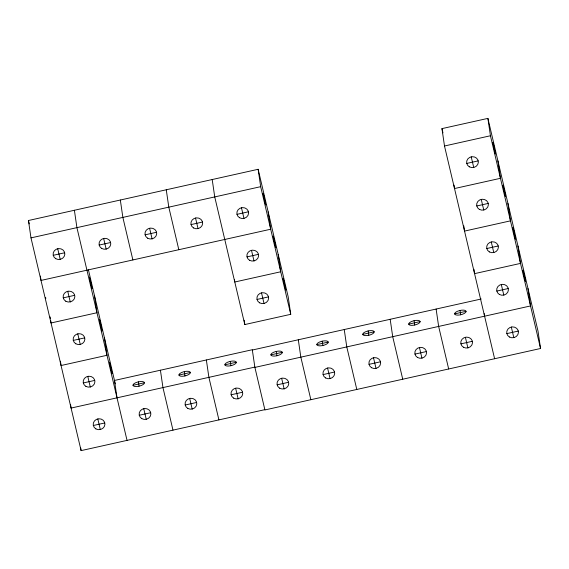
<?xml version="1.0" encoding="UTF-8"?>
<svg xmlns="http://www.w3.org/2000/svg" width="569" height="569" viewBox="0 0 569 569"><rect width="100%" height="100%" fill="white"/><g stroke="black" fill="none" stroke-linecap="round" stroke-linejoin="round"><path stroke-width="0.85" d="M264.855 409.652L81.104 450.62L30.982 237.885L28.45 220.509L258.141 169.292L288.206 296.933L290.745 314.316L244.805 324.558L214.733 196.917L212.201 179.541M494.61 358.733L444.496 145.998L441.964 128.622L487.896 118.38L538.018 331.115L540.55 348.491L264.919 409.95L254.827 367.105L71.075 408.073L70.57 404.602M30.982 237.885L260.673 186.675L258.141 169.292M444.496 145.998L490.435 135.756L487.896 118.38M53.223 255.317L64.71 252.757M99.162 245.075L110.649 242.515M145.102 234.833L156.582 232.273M191.035 224.591L202.521 222.031M236.974 214.349L248.461 211.789M466.736 163.431L478.216 160.871M63.244 297.864L74.731 295.304M246.996 256.896L258.482 254.336M476.758 205.978L488.245 203.418M73.273 340.411L84.753 337.851M257.024 299.443L268.504 296.883M486.78 248.525L498.266 245.964M83.294 382.958L94.781 380.398M496.801 291.072L508.288 288.511M252.366 350.02L481.203 298.995M132.975 385.298L144.462 382.738A5.889 2.191 -13.3 0 0 135.571 382.781A5.889 2.191 -13.3 0 0 136.119 386.543A5.889 2.191 -13.3 0 0 144.462 382.738M178.915 375.056L190.395 372.496A5.889 2.191 -13.3 0 0 181.511 372.539A5.889 2.191 -13.3 0 0 182.059 376.301A5.889 2.191 -13.3 0 0 190.395 372.496M224.847 364.814L236.334 362.254A5.889 2.191 -13.3 0 0 227.451 362.297A5.889 2.191 -13.3 0 0 227.998 366.059A5.889 2.191 -13.3 0 0 236.334 362.254M270.858 354.871L282.345 352.311A5.889 2.191 -13.3 0 0 273.454 352.346A5.889 2.191 -13.3 0 0 274.002 356.109A5.889 2.191 -13.3 0 0 282.345 352.311M316.798 344.629L328.277 342.069A5.889 2.191 -13.3 0 0 319.394 342.104A5.889 2.191 -13.3 0 0 319.942 345.867A5.889 2.191 -13.3 0 0 328.277 342.069M362.738 334.387L374.217 331.827A5.889 2.191 -13.3 0 0 365.334 331.862A5.889 2.191 -13.3 0 0 365.881 335.625A5.889 2.191 -13.3 0 0 374.217 331.827M408.67 324.145L420.157 321.585A5.889 2.191 -13.3 0 0 411.266 321.62A5.889 2.191 -13.3 0 0 411.821 325.383A5.889 2.191 -13.3 0 0 420.157 321.585M454.61 313.903L466.096 311.343A5.889 2.191 -13.3 0 0 457.206 311.378A5.889 2.191 -13.3 0 0 457.753 315.141A5.889 2.191 -13.3 0 0 466.096 311.343M93.316 425.505L104.803 422.945M139.256 415.263L150.742 412.703M185.195 405.021L196.675 402.461M231.128 394.779L242.614 392.219M277.139 384.836L288.625 382.276M323.078 374.587L334.558 372.026M369.011 364.345L380.497 361.784M414.95 354.103L426.437 351.542M460.89 343.861L472.377 341.3M506.83 333.619L518.309 331.058M45.655 297.559L45.861 298.312M493.864 146.169L492.932 142.648L495.471 154.043L493.864 146.169L494.497 150.515M503.885 188.716L502.96 185.195L505.492 196.589L503.885 188.716L504.518 193.062M513.907 231.263L512.932 227.735L515.514 239.136L513.907 231.263L514.54 235.609M523.928 273.81L522.954 270.282L525.543 281.683L523.928 273.81L524.561 278.156M264.101 197.087L263.177 193.567L265.709 204.961L264.101 197.087L264.734 201.433M274.123 239.634L273.148 236.107L275.737 247.508L274.123 239.634L274.756 243.98M284.151 282.181L283.17 278.654L285.759 290.055L284.151 282.181L284.784 286.527M90.371 280.602L89.397 277.075L91.986 288.476L90.371 280.602L91.004 284.948M100.4 323.149L99.419 319.622L102.007 331.023L100.4 323.149L101.033 327.495M110.422 365.696L109.447 362.168L112.029 373.57L110.422 365.696L111.055 370.042M492.925 143.025L495.428 153.658M502.946 185.572L505.457 196.205M512.975 228.119L515.478 238.752M522.996 270.666L525.5 281.299M490.435 135.756L540.55 348.491M471.224 156.831L473.728 167.471M481.246 199.378L483.75 210.018M491.267 241.925L493.778 252.565M501.296 284.472L503.8 295.112M511.318 327.019L513.821 337.659M441.964 128.622L442.966 132.876M465.378 337.268L467.882 347.901M448.671 368.975L438.649 326.428L436.117 309.052M419.438 347.51L421.949 358.143M402.738 379.217L392.71 336.67L390.178 319.294M373.506 357.752L376.009 368.385M356.799 389.459L346.777 346.912L344.238 329.536M327.566 367.994L330.07 378.627M263.163 193.937L265.673 204.577M273.191 236.484L275.695 247.124M283.213 279.03L285.716 289.671M260.673 186.675L290.745 314.316M310.859 399.708L300.837 357.161L298.305 339.778M241.462 207.749L243.973 218.389M251.491 250.296L253.994 260.936M261.512 292.843L264.016 303.483M281.627 378.236L284.13 388.869M195.53 217.991L198.033 228.631M235.623 388.179L238.127 398.819M178.822 249.706L168.801 207.159L166.262 189.783M218.916 419.894L208.894 377.347L206.355 359.971M149.59 228.233L152.094 238.873M189.683 398.421L192.187 409.061M132.883 259.948L122.861 217.401L120.329 200.025M172.976 430.136L162.954 387.589L160.415 370.213M103.65 238.475L106.154 249.115M143.744 408.663L146.247 419.303M88.423 269.834L115.279 383.855M89.44 277.459L91.943 288.092M99.461 320.006L101.965 330.639M109.483 362.553L111.986 373.186M127.036 440.378L76.922 227.643L74.39 210.267M57.711 248.717L60.222 259.357M67.739 291.264L70.243 301.904M77.761 333.811L80.265 344.451M87.782 376.358L90.286 386.998M97.804 418.905L100.315 429.545M28.45 220.509L29.254 223.909M527.989 288.568L530.528 305.944L254.898 367.403L252.295 349.729L114.483 380.455L117.015 397.831M517.968 246.021L520.507 263.397L474.567 273.639L473.934 269.293M507.946 203.474L510.478 220.85L464.546 231.092L463.785 225.879M497.925 160.927L500.457 178.303L454.517 188.545L454.012 185.074M484.212 313.583L484.589 316.186M460.036 310.446L460.67 314.792M414.097 320.688L414.73 325.034M368.157 330.93L368.79 335.276M322.225 341.172L322.858 345.518M278.184 254.386L280.723 271.769L234.784 282.011L234.4 279.4M268.163 211.839L270.695 229.222L41.011 280.432L40.378 276.086M276.285 351.414L276.918 355.76M244.172 320.212L244.805 324.558M230.274 361.365L230.907 365.711M184.342 371.607L184.975 375.953M138.402 381.849L139.035 386.195M104.454 337.908L106.993 355.284L61.054 365.526L60.421 361.18M94.433 295.361L96.972 312.737L51.032 322.979L50.648 320.375M80.72 448.016L81.104 450.62M50.143 316.897L50.399 318.633M259.592 302.829A5.889 5.462 -8.3 0 0 268.632 298.305A5.889 5.462 -8.3 0 0 260.069 293.355A5.889 5.462 -8.3 0 0 259.592 302.829M249.563 260.282A5.889 5.462 -8.3 0 0 258.611 255.758A5.889 5.462 -8.3 0 0 250.047 250.808A5.889 5.462 -8.3 0 0 249.563 260.282M239.542 217.735A5.889 5.462 -8.3 0 0 248.589 213.211A5.889 5.462 -8.3 0 0 240.018 208.261A5.889 5.462 -8.3 0 0 239.542 217.735M469.304 166.817A5.889 5.462 -8.3 0 0 478.344 162.293A5.889 5.462 -8.3 0 0 469.781 157.35A5.889 5.462 -8.3 0 0 469.304 166.817M479.326 209.364A5.889 5.462 -8.3 0 0 488.373 204.84A5.889 5.462 -8.3 0 0 479.802 199.897A5.889 5.462 -8.3 0 0 479.326 209.364M489.347 251.911A5.889 5.462 -8.3 0 0 498.394 247.387A5.889 5.462 -8.3 0 0 489.824 242.444A5.889 5.462 -8.3 0 0 489.347 251.911M499.369 294.458A5.889 5.462 -8.3 0 0 508.416 289.934A5.889 5.462 -8.3 0 0 499.852 284.991A5.889 5.462 -8.3 0 0 499.369 294.458M193.602 227.977A5.889 5.462 -8.3 0 0 202.649 223.453A5.889 5.462 -8.3 0 0 194.086 218.503A5.889 5.462 -8.3 0 0 193.602 227.977M147.67 238.219A5.889 5.462 -8.3 0 0 156.71 233.695A5.889 5.462 -8.3 0 0 148.146 228.745A5.889 5.462 -8.3 0 0 147.67 238.219M101.73 248.461A5.889 5.462 -8.3 0 0 110.777 243.937A5.889 5.462 -8.3 0 0 102.207 238.987A5.889 5.462 -8.3 0 0 101.73 248.461M509.397 337.004A5.889 5.462 -8.3 0 0 518.437 332.481A5.889 5.462 -8.3 0 0 509.874 327.538A5.889 5.462 -8.3 0 0 509.397 337.004M463.458 347.246A5.889 5.462 -8.3 0 0 472.505 342.723A5.889 5.462 -8.3 0 0 463.934 337.78A5.889 5.462 -8.3 0 0 463.458 347.246M417.518 357.488A5.889 5.462 -8.3 0 0 426.565 352.965A5.889 5.462 -8.3 0 0 417.995 348.022A5.889 5.462 -8.3 0 0 417.518 357.488M371.578 367.73A5.889 5.462 -8.3 0 0 380.625 363.207A5.889 5.462 -8.3 0 0 372.062 358.264A5.889 5.462 -8.3 0 0 371.578 367.73M325.646 377.98A5.889 5.462 -8.3 0 0 334.686 373.449A5.889 5.462 -8.3 0 0 326.122 368.506A5.889 5.462 -8.3 0 0 325.646 377.98M279.706 388.222A5.889 5.462 -8.3 0 0 288.753 383.691A5.889 5.462 -8.3 0 0 280.183 378.748A5.889 5.462 -8.3 0 0 279.706 388.222M233.695 398.165A5.889 5.462 -8.3 0 0 242.743 393.641A5.889 5.462 -8.3 0 0 234.179 388.691A5.889 5.462 -8.3 0 0 233.695 398.165M187.763 408.407A5.889 5.462 -8.3 0 0 196.803 403.883A5.889 5.462 -8.3 0 0 188.239 398.933A5.889 5.462 -8.3 0 0 187.763 408.407M141.823 418.649A5.889 5.462 -8.3 0 0 150.87 414.125A5.889 5.462 -8.3 0 0 142.3 409.175A5.889 5.462 -8.3 0 0 141.823 418.649M55.79 258.703A5.889 5.462 -8.3 0 0 64.838 254.179A5.889 5.462 -8.3 0 0 56.267 249.236A5.889 5.462 -8.3 0 0 55.79 258.703M65.812 301.25A5.889 5.462 -8.3 0 0 74.859 296.726A5.889 5.462 -8.3 0 0 66.296 291.783A5.889 5.462 -8.3 0 0 65.812 301.25M75.841 343.797A5.889 5.462 -8.3 0 0 84.881 339.273A5.889 5.462 -8.3 0 0 76.317 334.33A5.889 5.462 -8.3 0 0 75.841 343.797M95.884 428.891A5.889 5.462 -8.3 0 0 104.931 424.367A5.889 5.462 -8.3 0 0 96.36 419.424A5.889 5.462 -8.3 0 0 95.884 428.891M85.862 386.344A5.889 5.462 -8.3 0 0 94.909 381.82A5.889 5.462 -8.3 0 0 86.339 376.877A5.889 5.462 -8.3 0 0 85.862 386.344"/></g></svg>
